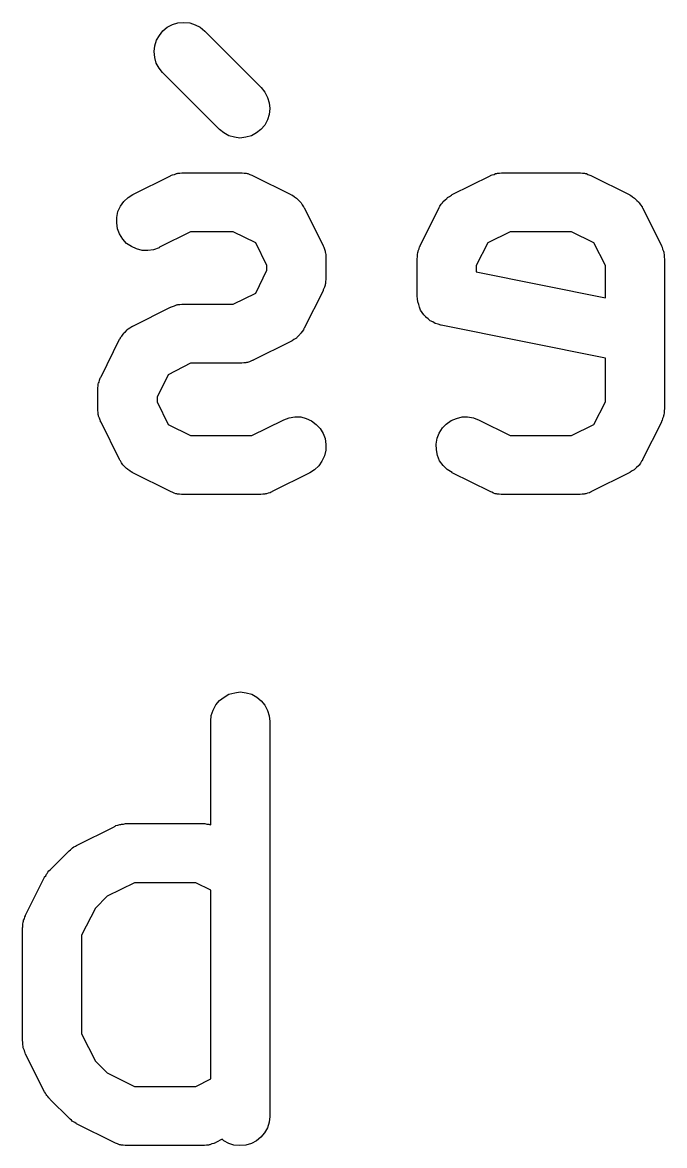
# Model space of a CAD drawing. Extents: x 131.5 to 184.4, y -145.8 to -137.7.
# Drawn here: x 163.367 to 164.994, y -145.467 to -142.62 of the extents above; entities that cross this region are included whole.
import ezdxf

# ---------------------------------------------------------------- set-up
doc = ezdxf.new("R2010")
doc.units = 0
doc.layers.add('BLACK', color=7, linetype='CONTINUOUS')

msp = doc.modelspace()

# ---------------------------------------------------------------- linework, layer by layer
at = {"layer": 'BLACK', "linetype": 'CONTINUOUS'}
for p, q in [((163.723, -142.641), (163.734, -142.632)), ((163.734, -142.632), (163.747, -142.625)), ((163.747, -142.625), (163.761, -142.621)), ((163.761, -142.621), (163.776, -142.62)), ((163.776, -142.62), (163.791, -142.621)), ((163.791, -142.621), (163.805, -142.626)), ((163.805, -142.626), (163.817, -142.632)), ((163.817, -142.632), (163.829, -142.642)), ((163.707, -142.665), (163.714, -142.653)), ((163.714, -142.653), (163.723, -142.641)), ((163.829, -142.642), (163.972, -142.785)), ((163.701, -142.694), (163.702, -142.679)), ((163.702, -142.679), (163.707, -142.665)), ((163.702, -142.709), (163.701, -142.694)), ((163.706, -142.723), (163.702, -142.709)), ((163.713, -142.736), (163.706, -142.723)), ((163.722, -142.747), (163.713, -142.736)), ((163.723, -142.748), (163.722, -142.747)), ((163.866, -142.891), (163.723, -142.748)), ((163.972, -142.785), (163.972, -142.785)), ((163.972, -142.785), (163.981, -142.797)), ((163.981, -142.797), (163.988, -142.81)), ((163.988, -142.81), (163.992, -142.824)), ((163.992, -142.824), (163.994, -142.838)), ((163.992, -142.853), (163.988, -142.867)), ((163.994, -142.838), (163.992, -142.853)), ((163.981, -142.88), (163.971, -142.891)), ((163.988, -142.867), (163.981, -142.88)), ((163.877, -142.9), (163.866, -142.891)), ((163.89, -142.907), (163.877, -142.9)), ((163.904, -142.911), (163.89, -142.907)), ((163.918, -142.913), (163.904, -142.911)), ((163.933, -142.911), (163.918, -142.913)), ((163.947, -142.907), (163.933, -142.911)), ((163.96, -142.9), (163.947, -142.907)), ((163.971, -142.891), (163.96, -142.9)), ((163.752, -143.005), (163.757, -143.003)), ((163.757, -143.003), (163.759, -143.003)), ((163.759, -143.003), (163.761, -143.002)), ((163.761, -143.002), (163.766, -143.002)), ((163.766, -143.002), (163.771, -143.001)), ((163.771, -143.001), (163.774, -143.001)), ((163.774, -143.001), (163.776, -143.001)), ((163.776, -143.001), (163.919, -143.001)), ((163.919, -143.001), (163.92, -143.001)), ((163.92, -143.001), (163.922, -143.001)), ((163.922, -143.001), (163.924, -143.001)), ((163.924, -143.001), (163.929, -143.002)), ((163.929, -143.002), (163.934, -143.002)), ((163.934, -143.002), (163.936, -143.003)), ((163.936, -143.003), (163.938, -143.003)), ((163.938, -143.003), (163.943, -143.005)), ((164.562, -143.005), (164.566, -143.003)), ((164.566, -143.003), (164.569, -143.003)), ((164.569, -143.003), (164.571, -143.002)), ((164.571, -143.002), (164.576, -143.002)), ((164.576, -143.002), (164.581, -143.001)), ((164.581, -143.001), (164.583, -143.001)), ((164.583, -143.001), (164.585, -143.001)), ((164.585, -143.001), (164.776, -143.001)), ((164.776, -143.001), (164.777, -143.001)), ((164.777, -143.001), (164.779, -143.001)), ((164.779, -143.001), (164.781, -143.001)), ((164.781, -143.001), (164.786, -143.002)), ((164.786, -143.002), (164.791, -143.002)), ((164.791, -143.002), (164.793, -143.003)), ((164.793, -143.003), (164.796, -143.003)), ((164.796, -143.003), (164.8, -143.005)), ((163.647, -143.056), (163.742, -143.009)), ((163.742, -143.009), (163.743, -143.008)), ((163.743, -143.008), (163.745, -143.007)), ((163.745, -143.007), (163.747, -143.006)), ((163.747, -143.006), (163.752, -143.005)), ((163.943, -143.005), (163.948, -143.007)), ((163.948, -143.007), (163.95, -143.008)), ((163.95, -143.008), (163.952, -143.009)), ((163.952, -143.009), (164.047, -143.056)), ((164.456, -143.056), (164.552, -143.009)), ((164.552, -143.009), (164.553, -143.008)), ((164.553, -143.008), (164.555, -143.007)), ((164.555, -143.007), (164.557, -143.006)), ((164.557, -143.006), (164.562, -143.005)), ((164.8, -143.005), (164.805, -143.007)), ((164.805, -143.007), (164.807, -143.008)), ((164.807, -143.008), (164.809, -143.009)), ((164.809, -143.009), (164.904, -143.056)), ((163.635, -143.064), (163.647, -143.056)), ((164.047, -143.056), (164.048, -143.057)), ((164.048, -143.057), (164.05, -143.058)), ((164.05, -143.058), (164.051, -143.058)), ((164.051, -143.058), (164.056, -143.062)), ((164.444, -143.064), (164.449, -143.061)), ((164.449, -143.061), (164.454, -143.058)), ((164.454, -143.058), (164.455, -143.057)), ((164.455, -143.057), (164.456, -143.056)), ((164.904, -143.056), (164.905, -143.057)), ((164.905, -143.057), (164.907, -143.058)), ((164.907, -143.058), (164.908, -143.058)), ((164.908, -143.058), (164.913, -143.062)), ((163.609, -143.099), (163.615, -143.086)), ((163.615, -143.086), (163.624, -143.074)), ((163.624, -143.074), (163.635, -143.064)), ((164.056, -143.062), (164.061, -143.065)), ((164.061, -143.065), (164.062, -143.066)), ((164.062, -143.066), (164.063, -143.067)), ((164.063, -143.067), (164.067, -143.071)), ((164.067, -143.071), (164.071, -143.075)), ((164.071, -143.075), (164.072, -143.076)), ((164.072, -143.076), (164.073, -143.077)), ((164.073, -143.077), (164.076, -143.082)), ((164.076, -143.082), (164.079, -143.087)), ((164.079, -143.087), (164.08, -143.088)), ((164.08, -143.088), (164.081, -143.09)), ((164.081, -143.09), (164.129, -143.185)), ((164.375, -143.185), (164.423, -143.09)), ((164.423, -143.089), (164.424, -143.087)), ((164.423, -143.09), (164.423, -143.089)), ((164.424, -143.087), (164.425, -143.086)), ((164.425, -143.086), (164.428, -143.081)), ((164.428, -143.081), (164.431, -143.077)), ((164.431, -143.077), (164.432, -143.075)), ((164.432, -143.075), (164.433, -143.074)), ((164.433, -143.074), (164.438, -143.07)), ((164.438, -143.07), (164.442, -143.066)), ((164.442, -143.066), (164.443, -143.065)), ((164.443, -143.065), (164.444, -143.064)), ((164.913, -143.062), (164.918, -143.065)), ((164.918, -143.065), (164.919, -143.066)), ((164.919, -143.066), (164.92, -143.067)), ((164.92, -143.067), (164.924, -143.071)), ((164.924, -143.071), (164.928, -143.075)), ((164.928, -143.075), (164.929, -143.076)), ((164.929, -143.076), (164.93, -143.077)), ((164.93, -143.077), (164.933, -143.082)), ((164.933, -143.082), (164.937, -143.087)), ((164.937, -143.087), (164.937, -143.088)), ((164.937, -143.088), (164.938, -143.09)), ((164.938, -143.09), (164.986, -143.185)), ((163.606, -143.114), (163.609, -143.099)), ((163.606, -143.128), (163.606, -143.114)), ((163.608, -143.143), (163.606, -143.128)), ((163.613, -143.156), (163.608, -143.143)), ((163.621, -143.169), (163.613, -143.156)), ((163.631, -143.18), (163.621, -143.169)), ((163.793, -143.151), (163.714, -143.19)), ((163.901, -143.151), (163.793, -143.151)), ((163.958, -143.179), (163.901, -143.151)), ((164.603, -143.151), (164.546, -143.179)), ((164.758, -143.151), (164.603, -143.151)), ((164.815, -143.179), (164.758, -143.151)), ((163.643, -143.188), (163.631, -143.18)), ((163.656, -143.194), (163.643, -143.188)), ((163.67, -143.198), (163.656, -143.194)), ((163.685, -143.198), (163.67, -143.198)), ((163.699, -143.196), (163.685, -143.198)), ((163.713, -143.191), (163.699, -143.196)), ((163.714, -143.19), (163.713, -143.191)), ((163.986, -143.236), (163.958, -143.179)), ((164.129, -143.185), (164.129, -143.186)), ((164.129, -143.186), (164.13, -143.188)), ((164.13, -143.188), (164.131, -143.19)), ((164.131, -143.19), (164.132, -143.195)), ((164.132, -143.195), (164.134, -143.2)), ((164.134, -143.2), (164.134, -143.202)), ((164.134, -143.202), (164.135, -143.204)), ((164.135, -143.204), (164.136, -143.209)), ((164.368, -143.208), (164.369, -143.203)), ((164.369, -143.203), (164.37, -143.201)), ((164.37, -143.199), (164.372, -143.194)), ((164.37, -143.201), (164.37, -143.199)), ((164.372, -143.194), (164.373, -143.189)), ((164.373, -143.189), (164.375, -143.187)), ((164.375, -143.187), (164.375, -143.185)), ((164.546, -143.179), (164.517, -143.236)), ((164.844, -143.236), (164.815, -143.179)), ((164.986, -143.185), (164.986, -143.186)), ((164.986, -143.186), (164.987, -143.188)), ((164.987, -143.188), (164.988, -143.19)), ((164.988, -143.19), (164.989, -143.195)), ((164.989, -143.195), (164.991, -143.2)), ((164.991, -143.2), (164.992, -143.202)), ((164.992, -143.202), (164.992, -143.204)), ((164.992, -143.204), (164.993, -143.209)), ((164.136, -143.209), (164.136, -143.214)), ((164.136, -143.214), (164.136, -143.216)), ((164.136, -143.216), (164.136, -143.219)), ((164.136, -143.219), (164.136, -143.266)), ((164.367, -143.218), (164.368, -143.215)), ((164.367, -143.219), (164.367, -143.218)), ((164.367, -143.314), (164.367, -143.219)), ((164.368, -143.213), (164.368, -143.208)), ((164.368, -143.215), (164.368, -143.213)), ((164.993, -143.209), (164.993, -143.214)), ((164.993, -143.214), (164.993, -143.216)), ((164.993, -143.216), (164.994, -143.219)), ((164.994, -143.219), (164.994, -143.6)), ((163.958, -143.306), (163.986, -143.248)), ((163.986, -143.248), (163.986, -143.236)), ((164.517, -143.236), (164.517, -143.252)), ((164.517, -143.252), (164.844, -143.318)), ((164.844, -143.318), (164.844, -143.236)), ((164.134, -143.286), (164.132, -143.291)), ((164.135, -143.282), (164.134, -143.284)), ((164.134, -143.284), (164.134, -143.286)), ((164.136, -143.272), (164.135, -143.277)), ((164.135, -143.277), (164.135, -143.282)), ((164.136, -143.266), (164.136, -143.267)), ((164.136, -143.267), (164.136, -143.269)), ((164.136, -143.269), (164.136, -143.272)), ((163.901, -143.334), (163.958, -143.306)), ((164.129, -143.3), (164.081, -143.395)), ((164.13, -143.296), (164.129, -143.298)), ((164.129, -143.298), (164.129, -143.3)), ((164.132, -143.291), (164.13, -143.296)), ((164.368, -143.321), (164.367, -143.314)), ((163.647, -143.39), (163.742, -143.342)), ((163.742, -143.342), (163.743, -143.342)), ((163.743, -143.342), (163.745, -143.341)), ((163.745, -143.341), (163.747, -143.34)), ((163.747, -143.34), (163.752, -143.338)), ((163.752, -143.338), (163.757, -143.336)), ((163.757, -143.336), (163.759, -143.336)), ((163.759, -143.336), (163.761, -143.335)), ((163.761, -143.335), (163.766, -143.335)), ((163.766, -143.335), (163.771, -143.334)), ((163.771, -143.334), (163.774, -143.334)), ((163.774, -143.334), (163.776, -143.334)), ((163.776, -143.334), (163.901, -143.334)), ((164.369, -143.328), (164.368, -143.321)), ((164.371, -143.335), (164.369, -143.328)), ((164.369, -143.328), (164.369, -143.328)), ((164.369, -143.328), (164.369, -143.328)), ((164.373, -143.342), (164.371, -143.335)), ((164.376, -143.349), (164.373, -143.342)), ((164.373, -143.342), (164.373, -143.342)), ((164.373, -143.342), (164.373, -143.342)), ((164.38, -143.355), (164.376, -143.349)), ((164.384, -143.361), (164.38, -143.355)), ((164.38, -143.355), (164.38, -143.355)), ((164.38, -143.355), (164.38, -143.355)), ((164.389, -143.366), (164.384, -143.361)), ((164.389, -143.367), (164.389, -143.366)), ((164.389, -143.366), (164.389, -143.366)), ((164.395, -143.371), (164.389, -143.367)), ((164.4, -143.376), (164.395, -143.371)), ((163.628, -143.404), (163.632, -143.399)), ((163.632, -143.399), (163.633, -143.398)), ((163.633, -143.398), (163.635, -143.397)), ((163.635, -143.397), (163.639, -143.394)), ((163.639, -143.394), (163.644, -143.391)), ((163.644, -143.391), (163.646, -143.39)), ((163.646, -143.39), (163.647, -143.39)), ((164.076, -143.403), (164.072, -143.408)), ((164.079, -143.399), (164.076, -143.403)), ((164.08, -143.397), (164.079, -143.399)), ((164.081, -143.395), (164.08, -143.396)), ((164.08, -143.396), (164.08, -143.397)), ((164.407, -143.379), (164.4, -143.376)), ((164.4, -143.376), (164.4, -143.376)), ((164.4, -143.376), (164.4, -143.376)), ((164.413, -143.383), (164.407, -143.379)), ((164.42, -143.385), (164.413, -143.383)), ((164.413, -143.383), (164.413, -143.383)), ((164.413, -143.383), (164.413, -143.383)), ((164.427, -143.387), (164.42, -143.385)), ((164.428, -143.387), (164.427, -143.387)), ((164.427, -143.387), (164.427, -143.387)), ((164.427, -143.387), (164.427, -143.387)), ((164.427, -143.387), (164.427, -143.387)), ((164.844, -143.471), (164.428, -143.387)), ((163.566, -143.518), (163.613, -143.423)), ((163.613, -143.423), (163.614, -143.422)), ((163.614, -143.422), (163.615, -143.421)), ((163.615, -143.419), (163.619, -143.415)), ((163.615, -143.421), (163.615, -143.419)), ((163.619, -143.415), (163.622, -143.41)), ((163.622, -143.41), (163.623, -143.409)), ((163.623, -143.409), (163.624, -143.407)), ((163.624, -143.407), (163.628, -143.404)), ((164.047, -143.429), (163.952, -143.476)), ((164.049, -143.428), (164.047, -143.429)), ((164.05, -143.427), (164.049, -143.428)), ((164.055, -143.424), (164.05, -143.427)), ((164.06, -143.421), (164.055, -143.424)), ((164.061, -143.42), (164.06, -143.421)), ((164.062, -143.419), (164.061, -143.42)), ((164.066, -143.415), (164.062, -143.419)), ((164.07, -143.411), (164.066, -143.415)), ((164.071, -143.409), (164.07, -143.411)), ((164.072, -143.408), (164.071, -143.409)), ((163.793, -143.484), (163.736, -143.513)), ((163.919, -143.484), (163.793, -143.484)), ((163.921, -143.484), (163.919, -143.484)), ((163.923, -143.484), (163.921, -143.484)), ((163.928, -143.483), (163.923, -143.484)), ((163.933, -143.483), (163.928, -143.483)), ((163.935, -143.482), (163.933, -143.483)), ((163.937, -143.482), (163.935, -143.482)), ((163.942, -143.48), (163.937, -143.482)), ((163.947, -143.478), (163.942, -143.48)), ((163.949, -143.477), (163.947, -143.478)), ((163.951, -143.477), (163.949, -143.477)), ((163.952, -143.476), (163.951, -143.477)), ((164.844, -143.582), (164.844, -143.471)), ((163.736, -143.513), (163.708, -143.57)), ((163.558, -143.546), (163.559, -143.541)), ((163.559, -143.536), (163.56, -143.534)), ((163.559, -143.541), (163.559, -143.536)), ((163.56, -143.534), (163.561, -143.532)), ((163.561, -143.532), (163.562, -143.527)), ((163.562, -143.527), (163.564, -143.522)), ((163.564, -143.522), (163.565, -143.52)), ((163.565, -143.52), (163.566, -143.518)), ((163.558, -143.549), (163.558, -143.546)), ((163.558, -143.551), (163.558, -143.549)), ((163.558, -143.552), (163.558, -143.551)), ((163.558, -143.6), (163.558, -143.552)), ((163.708, -143.57), (163.708, -143.582)), ((163.558, -143.602), (163.558, -143.6)), ((163.558, -143.604), (163.558, -143.602)), ((163.708, -143.582), (163.736, -143.639)), ((164.815, -143.639), (164.844, -143.582)), ((164.994, -143.601), (164.993, -143.603)), ((164.994, -143.6), (164.994, -143.601)), ((163.559, -143.609), (163.558, -143.604)), ((163.559, -143.614), (163.559, -143.609)), ((163.56, -143.616), (163.559, -143.614)), ((163.56, -143.618), (163.56, -143.616)), ((163.562, -143.623), (163.56, -143.618)), ((163.564, -143.628), (163.562, -143.623)), ((163.565, -143.63), (163.564, -143.628)), ((163.565, -143.632), (163.565, -143.63)), ((163.948, -143.667), (164.028, -143.628)), ((164.028, -143.628), (164.029, -143.627)), ((164.029, -143.627), (164.043, -143.622)), ((164.043, -143.622), (164.057, -143.62)), ((164.057, -143.62), (164.072, -143.62)), ((164.072, -143.62), (164.086, -143.624)), ((164.086, -143.624), (164.099, -143.63)), ((164.099, -143.63), (164.111, -143.639)), ((164.441, -143.638), (164.453, -143.629)), ((164.453, -143.629), (164.467, -143.624)), ((164.467, -143.624), (164.481, -143.62)), ((164.481, -143.62), (164.495, -143.62)), ((164.495, -143.62), (164.51, -143.622)), ((164.51, -143.622), (164.524, -143.628)), ((164.524, -143.628), (164.603, -143.667)), ((164.988, -143.629), (164.986, -143.631)), ((164.986, -143.631), (164.986, -143.633)), ((164.989, -143.624), (164.988, -143.629)), ((164.991, -143.619), (164.989, -143.624)), ((164.992, -143.615), (164.991, -143.617)), ((164.991, -143.617), (164.991, -143.619)), ((164.993, -143.61), (164.992, -143.615)), ((164.993, -143.603), (164.993, -143.605)), ((164.993, -143.605), (164.993, -143.61)), ((163.566, -143.633), (163.565, -143.632)), ((163.613, -143.728), (163.566, -143.633)), ((163.736, -143.639), (163.793, -143.667)), ((164.111, -143.639), (164.121, -143.649)), ((164.121, -143.649), (164.129, -143.662)), ((164.423, -143.661), (164.431, -143.648)), ((164.431, -143.648), (164.441, -143.638)), ((164.758, -143.667), (164.815, -143.639)), ((164.986, -143.633), (164.938, -143.728)), ((163.793, -143.667), (163.948, -143.667)), ((164.129, -143.662), (164.134, -143.675)), ((164.134, -143.675), (164.136, -143.69)), ((164.415, -143.689), (164.418, -143.674)), ((164.418, -143.674), (164.423, -143.661)), ((164.603, -143.667), (164.758, -143.667)), ((164.136, -143.704), (164.132, -143.719)), ((164.136, -143.69), (164.136, -143.704)), ((164.416, -143.703), (164.415, -143.689)), ((164.419, -143.718), (164.416, -143.703)), ((163.614, -143.73), (163.613, -143.728)), ((163.615, -143.731), (163.614, -143.73)), ((163.618, -143.736), (163.615, -143.731)), ((163.621, -143.741), (163.618, -143.736)), ((163.622, -143.742), (163.621, -143.741)), ((163.623, -143.743), (163.622, -143.742)), ((163.627, -143.747), (163.623, -143.743)), ((164.118, -143.744), (164.107, -143.754)), ((164.126, -143.732), (164.118, -143.744)), ((164.132, -143.719), (164.126, -143.732)), ((164.424, -143.731), (164.419, -143.718)), ((164.433, -143.743), (164.424, -143.731)), ((164.443, -143.753), (164.433, -143.743)), ((164.928, -143.744), (164.923, -143.748)), ((164.93, -143.742), (164.928, -143.743)), ((164.928, -143.743), (164.928, -143.744)), ((164.933, -143.737), (164.93, -143.742)), ((164.936, -143.732), (164.933, -143.737)), ((164.937, -143.731), (164.936, -143.732)), ((164.938, -143.729), (164.937, -143.731)), ((164.938, -143.728), (164.938, -143.729)), ((163.631, -143.751), (163.627, -143.747)), ((163.633, -143.752), (163.631, -143.751)), ((163.634, -143.753), (163.633, -143.752)), ((163.639, -143.757), (163.634, -143.753)), ((163.643, -143.76), (163.639, -143.757)), ((163.645, -143.76), (163.643, -143.76)), ((163.646, -143.761), (163.645, -143.76)), ((163.647, -143.762), (163.646, -143.761)), ((163.742, -143.809), (163.647, -143.762)), ((164.095, -143.762), (164, -143.809)), ((164.107, -143.754), (164.095, -143.762)), ((164.456, -143.761), (164.443, -143.753)), ((164.456, -143.762), (164.456, -143.761)), ((164.552, -143.809), (164.456, -143.762)), ((164.904, -143.762), (164.809, -143.809)), ((164.906, -143.761), (164.904, -143.762)), ((164.907, -143.76), (164.906, -143.761)), ((164.912, -143.757), (164.907, -143.76)), ((164.917, -143.754), (164.912, -143.757)), ((164.918, -143.753), (164.917, -143.754)), ((164.919, -143.752), (164.918, -143.753)), ((164.923, -143.748), (164.919, -143.752)), ((163.744, -143.81), (163.742, -143.809)), ((163.746, -143.811), (163.744, -143.81)), ((163.751, -143.813), (163.746, -143.811)), ((163.756, -143.815), (163.751, -143.813)), ((163.758, -143.815), (163.756, -143.815)), ((163.76, -143.816), (163.758, -143.815)), ((163.765, -143.816), (163.76, -143.816)), ((163.77, -143.817), (163.765, -143.816)), ((163.772, -143.817), (163.77, -143.817)), ((163.775, -143.817), (163.772, -143.817)), ((163.776, -143.817), (163.775, -143.817)), ((163.966, -143.817), (163.776, -143.817)), ((163.968, -143.817), (163.966, -143.817)), ((163.971, -143.817), (163.968, -143.817)), ((163.976, -143.816), (163.971, -143.817)), ((163.981, -143.816), (163.976, -143.816)), ((163.983, -143.815), (163.981, -143.816)), ((163.985, -143.815), (163.983, -143.815)), ((163.99, -143.813), (163.985, -143.815)), ((163.995, -143.812), (163.99, -143.813)), ((163.997, -143.811), (163.995, -143.812)), ((163.999, -143.81), (163.997, -143.811)), ((164, -143.809), (163.999, -143.81)), ((164.554, -143.81), (164.552, -143.809)), ((164.556, -143.811), (164.554, -143.81)), ((164.561, -143.813), (164.556, -143.811)), ((164.565, -143.815), (164.561, -143.813)), ((164.568, -143.815), (164.565, -143.815)), ((164.57, -143.816), (164.568, -143.815)), ((164.575, -143.816), (164.57, -143.816)), ((164.58, -143.817), (164.575, -143.816)), ((164.582, -143.817), (164.58, -143.817)), ((164.584, -143.817), (164.582, -143.817)), ((164.585, -143.817), (164.584, -143.817)), ((164.776, -143.817), (164.585, -143.817)), ((164.778, -143.817), (164.776, -143.817)), ((164.78, -143.817), (164.778, -143.817)), ((164.785, -143.816), (164.78, -143.817)), ((164.79, -143.816), (164.785, -143.816)), ((164.792, -143.815), (164.79, -143.816)), ((164.795, -143.815), (164.792, -143.815)), ((164.799, -143.813), (164.795, -143.815)), ((164.804, -143.812), (164.799, -143.813)), ((164.806, -143.811), (164.804, -143.812)), ((164.808, -143.81), (164.806, -143.811)), ((164.809, -143.809), (164.808, -143.81)), ((163.857, -144.35), (163.866, -144.339)), ((163.866, -144.339), (163.878, -144.33)), ((163.878, -144.33), (163.89, -144.323)), ((163.89, -144.323), (163.905, -144.319)), ((163.905, -144.319), (163.919, -144.317)), ((163.919, -144.317), (163.934, -144.319)), ((163.934, -144.319), (163.948, -144.323)), ((163.948, -144.323), (163.961, -144.33)), ((163.961, -144.33), (163.972, -144.34)), ((163.972, -144.34), (163.981, -144.351)), ((163.845, -144.377), (163.85, -144.363)), ((163.85, -144.363), (163.857, -144.35)), ((163.981, -144.351), (163.988, -144.364)), ((163.988, -144.364), (163.992, -144.378)), ((163.844, -144.391), (163.845, -144.377)), ((163.844, -144.392), (163.844, -144.391)), ((163.844, -144.654), (163.844, -144.392)), ((163.992, -144.378), (163.994, -144.392)), ((163.994, -144.392), (163.994, -145.392)), ((163.602, -144.657), (163.604, -144.656)), ((163.604, -144.656), (163.609, -144.655)), ((163.609, -144.655), (163.614, -144.653)), ((163.614, -144.653), (163.616, -144.653)), ((163.616, -144.653), (163.618, -144.652)), ((163.618, -144.652), (163.623, -144.652)), ((163.623, -144.652), (163.628, -144.651)), ((163.628, -144.651), (163.631, -144.651)), ((163.631, -144.651), (163.633, -144.651)), ((163.633, -144.651), (163.823, -144.651)), ((163.823, -144.651), (163.824, -144.651)), ((163.824, -144.651), (163.827, -144.651)), ((163.827, -144.651), (163.829, -144.651)), ((163.829, -144.651), (163.834, -144.652)), ((163.834, -144.652), (163.839, -144.652)), ((163.839, -144.652), (163.841, -144.653)), ((163.841, -144.653), (163.843, -144.653)), ((163.843, -144.653), (163.844, -144.654)), ((163.504, -144.706), (163.599, -144.659)), ((163.599, -144.659), (163.6, -144.658)), ((163.6, -144.658), (163.602, -144.657)), ((163.492, -144.714), (163.494, -144.712)), ((163.494, -144.712), (163.497, -144.71)), ((163.497, -144.71), (163.501, -144.708)), ((163.501, -144.708), (163.504, -144.706)), ((163.437, -144.768), (163.485, -144.72)), ((163.485, -144.72), (163.489, -144.717)), ((163.485, -144.72), (163.485, -144.72)), ((163.489, -144.717), (163.492, -144.714)), ((163.434, -144.771), (163.437, -144.768)), ((163.375, -144.883), (163.423, -144.787)), ((163.423, -144.786), (163.426, -144.783)), ((163.423, -144.787), (163.423, -144.786)), ((163.426, -144.783), (163.428, -144.779)), ((163.428, -144.779), (163.43, -144.777)), ((163.43, -144.777), (163.431, -144.774)), ((163.431, -144.774), (163.434, -144.771)), ((163.651, -144.801), (163.582, -144.835)), ((163.806, -144.801), (163.651, -144.801)), ((163.844, -144.82), (163.806, -144.801)), ((163.844, -145.298), (163.844, -144.82)), ((163.582, -144.835), (163.552, -144.865)), ((163.375, -144.885), (163.375, -144.883)), ((163.552, -144.865), (163.517, -144.934)), ((163.368, -144.906), (163.369, -144.901)), ((163.368, -144.911), (163.368, -144.906)), ((163.368, -144.913), (163.368, -144.911)), ((163.369, -144.901), (163.37, -144.898)), ((163.37, -144.896), (163.372, -144.892)), ((163.37, -144.898), (163.37, -144.896)), ((163.372, -144.892), (163.373, -144.887)), ((163.373, -144.887), (163.375, -144.885)), ((163.367, -144.915), (163.368, -144.913)), ((163.367, -144.916), (163.367, -144.915)), ((163.367, -145.202), (163.367, -144.916)), ((163.517, -144.934), (163.517, -145.184)), ((163.517, -145.184), (163.552, -145.253)), ((163.368, -145.204), (163.367, -145.202)), ((163.368, -145.206), (163.368, -145.204)), ((163.368, -145.211), (163.368, -145.206)), ((163.369, -145.216), (163.368, -145.211)), ((163.369, -145.219), (163.369, -145.216)), ((163.37, -145.221), (163.369, -145.219)), ((163.372, -145.226), (163.37, -145.221)), ((163.373, -145.23), (163.372, -145.226)), ((163.374, -145.232), (163.373, -145.23)), ((163.375, -145.235), (163.374, -145.232)), ((163.423, -145.331), (163.375, -145.235)), ((163.375, -145.235), (163.375, -145.235)), ((163.552, -145.253), (163.582, -145.283)), ((163.582, -145.283), (163.651, -145.317)), ((163.806, -145.317), (163.844, -145.298)), ((163.425, -145.334), (163.423, -145.331)), ((163.427, -145.338), (163.425, -145.334)), ((163.429, -145.34), (163.427, -145.338)), ((163.651, -145.317), (163.806, -145.317)), ((163.431, -145.343), (163.429, -145.34)), ((163.434, -145.346), (163.431, -145.343)), ((163.436, -145.349), (163.434, -145.346)), ((163.437, -145.35), (163.436, -145.349)), ((163.485, -145.398), (163.437, -145.35)), ((163.994, -145.393), (163.992, -145.408)), ((163.994, -145.392), (163.994, -145.393)), ((163.488, -145.4), (163.485, -145.398)), ((163.491, -145.403), (163.488, -145.4)), ((163.493, -145.405), (163.491, -145.403)), ((163.496, -145.407), (163.493, -145.405)), ((163.5, -145.409), (163.496, -145.407)), ((163.503, -145.411), (163.5, -145.409)), ((163.504, -145.412), (163.503, -145.411)), ((163.599, -145.459), (163.504, -145.412)), ((163.988, -145.422), (163.98, -145.435)), ((163.992, -145.408), (163.988, -145.422)), ((163.873, -145.451), (163.857, -145.459)), ((163.877, -145.455), (163.873, -145.451)), ((163.971, -145.446), (163.96, -145.455)), ((163.98, -145.435), (163.971, -145.446)), ((163.601, -145.46), (163.599, -145.459)), ((163.603, -145.461), (163.601, -145.46)), ((163.608, -145.463), (163.603, -145.461)), ((163.613, -145.465), (163.608, -145.463)), ((163.615, -145.465), (163.613, -145.465)), ((163.617, -145.466), (163.615, -145.465)), ((163.622, -145.466), (163.617, -145.466)), ((163.627, -145.467), (163.622, -145.466)), ((163.63, -145.467), (163.627, -145.467)), ((163.632, -145.467), (163.63, -145.467)), ((163.633, -145.467), (163.632, -145.467)), ((163.823, -145.467), (163.633, -145.467)), ((163.826, -145.467), (163.823, -145.467)), ((163.828, -145.467), (163.826, -145.467)), ((163.833, -145.466), (163.828, -145.467)), ((163.838, -145.466), (163.833, -145.466)), ((163.84, -145.465), (163.838, -145.466)), ((163.842, -145.465), (163.84, -145.465)), ((163.847, -145.463), (163.842, -145.465)), ((163.852, -145.462), (163.847, -145.463)), ((163.854, -145.461), (163.852, -145.462)), ((163.856, -145.46), (163.854, -145.461)), ((163.857, -145.459), (163.856, -145.46)), ((163.89, -145.462), (163.877, -145.455)), ((163.903, -145.466), (163.89, -145.462)), ((163.918, -145.467), (163.903, -145.466)), ((163.933, -145.466), (163.918, -145.467)), ((163.947, -145.462), (163.933, -145.466)), ((163.96, -145.455), (163.947, -145.462))]:
    msp.add_line(p, q, dxfattribs=at)

doc.saveas('drawing.dxf')
